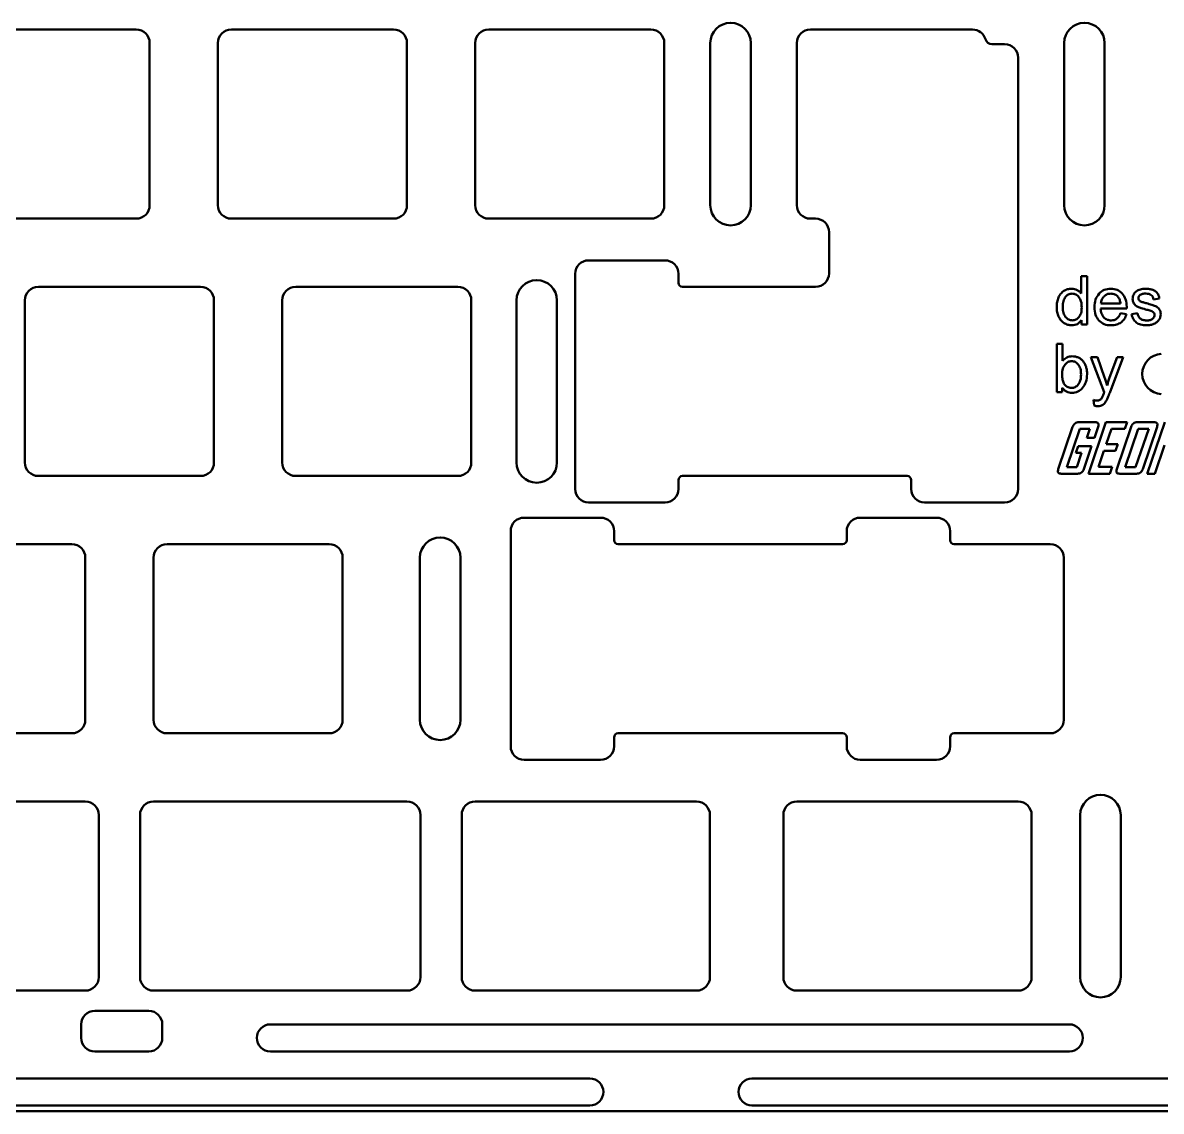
# Model space of a CAD drawing. Header units: millimetres. Extents: x 21 to 410, y 10 to 282.
# Drawn here: x 255.9 to 340.2, y 129.8 to 210.4 of the extents above; entities that cross this region are included whole.
import ezdxf

# ---------------------------------------------------------------- set-up
doc = ezdxf.new("R2010")
doc.units = ezdxf.units.MM
doc.header["$LTSCALE"] = 0.75
doc.layers.add('Visible', color=7, linetype='Continuous', lineweight=50)

msp = doc.modelspace()

# ---------------------------------------------------------------- linework, layer by layer
at = {"layer": 'Visible'}
for p, q in [((252.298, 209.928, 0.75), (264.298, 209.928, 0.75)), ((271.348, 209.928, 0.75), (283.348, 209.928, 0.75)), ((290.398, 209.928, 0.75), (302.398, 209.928, 0.75)), ((314.211, 209.928, 0.75), (326.211, 209.928, 0.75)), ((265.298, 208.928, 0.75), (265.298, 196.928, 0.75)), ((270.348, 196.928, 0.75), (270.348, 208.928, 0.75)), ((284.348, 208.928, 0.75), (284.348, 196.928, 0.75)), ((289.398, 196.928, 0.75), (289.398, 208.928, 0.75)), ((303.398, 208.928, 0.75), (303.398, 196.928, 0.75)), ((306.805, 196.928, 0.75), (306.805, 208.928, 0.75)), ((309.805, 208.928, 0.75), (309.805, 196.928, 0.75)), ((313.211, 196.928, 0.75), (313.211, 208.928, 0.75)), ((327.652, 208.843, 0.75), (328.592, 208.843, 0.75)), ((332.998, 196.928, 0.75), (332.998, 208.928, 0.75)), ((335.998, 208.928, 0.75), (335.998, 196.928, 0.75)), ((329.592, 207.843, 0.75), (329.592, 175.916, 0.75)), ((264.298, 195.928, 0.75), (252.298, 195.928, 0.75)), ((283.348, 195.928, 0.75), (271.348, 195.928, 0.75)), ((302.398, 195.928, 0.75), (290.398, 195.928, 0.75)), ((314.592, 195.928, 0.75), (314.211, 195.928, 0.75)), ((315.592, 191.878, 0.75), (315.592, 194.928, 0.75)), ((297.796, 192.84, 0.75), (303.443, 192.84, 0.75)), ((296.796, 175.916, 0.75), (296.796, 191.84, 0.75)), ((304.443, 191.84, 0.75), (304.443, 191.178, 0.75)), ((334.26, 190.383, 0.75), (334.26, 191.667, 0.75)), ((334.26, 191.667, 0.75), (334.697, 191.667, 0.75)), ((334.697, 191.667, 0.75), (334.697, 188.088, 0.75)), ((257.061, 190.878, 0.75), (269.061, 190.878, 0.75)), ((276.111, 190.878, 0.75), (288.111, 190.878, 0.75)), ((304.743, 190.878, 0.75), (314.599, 190.878, 0.75)), ((256.061, 177.878, 0.75), (256.061, 189.878, 0.75)), ((270.061, 189.878, 0.75), (270.061, 177.878, 0.75)), ((275.111, 177.878, 0.75), (275.111, 189.878, 0.75)), ((289.111, 189.878, 0.75), (289.111, 177.878, 0.75)), ((292.45, 177.878, 0.75), (292.45, 189.878, 0.75)), ((295.45, 189.878, 0.75), (295.45, 177.878, 0.75)), ((335.72, 189.633, 0.75), (337.168, 189.633, 0.75)), ((340.049, 190.012, 0.75), (339.619, 189.953, 0.75)), ((337.629, 189.272, 0.75), (335.696, 189.272, 0.75)), ((337.163, 188.923, 0.75), (337.617, 188.867, 0.75)), ((337.993, 188.862, 0.75), (338.428, 188.93, 0.75)), ((334.29, 188.088, 0.75), (334.29, 188.415, 0.75)), ((334.697, 188.088, 0.75), (334.29, 188.088, 0.75)), ((332.449, 183.088, 0.75), (332.449, 186.667, 0.75)), ((332.449, 186.667, 0.75), (332.888, 186.667, 0.75)), ((332.888, 186.667, 0.75), (332.888, 185.39, 0.75)), ((335.967, 183.083, 0.75), (334.983, 185.681, 0.75)), ((334.983, 185.681, 0.75), (335.457, 185.681, 0.75)), ((335.457, 185.681, 0.75), (335.996, 184.179, 0.75)), ((336.365, 184.169, 0.75), (336.919, 185.681, 0.75)), ((337.358, 185.681, 0.75), (336.372, 183.044, 0.75)), ((336.919, 185.681, 0.75), (337.358, 185.681, 0.75)), ((332.856, 183.088, 0.75), (332.449, 183.088, 0.75)), ((332.856, 183.413, 0.75), (332.856, 183.088, 0.75)), ((335.212, 182.089, 0.75), (335.164, 182.502, 0.75)), ((332.567, 177.39, 0.75), (333.628, 180.51, 0.75)), ((334.152, 180.371, 0.75), (333.187, 177.531, 0.75)), ((334.094, 180.861, 0.75), (335.288, 180.861, 0.75)), ((334.896, 180.371, 0.75), (334.152, 180.371, 0.75)), ((334.667, 179.694, 0.75), (334.896, 180.371, 0.75)), ((334.795, 177.041, 0.75), (336.093, 180.861, 0.75)), ((335.517, 180.51, 0.75), (335.24, 179.694, 0.75)), ((336.093, 180.861, 0.75), (337.663, 180.861, 0.75)), ((336.889, 177.39, 0.75), (337.949, 180.51, 0.75)), ((337.663, 180.861, 0.75), (337.491, 180.356, 0.75)), ((338.473, 180.371, 0.75), (337.508, 177.531, 0.75)), ((338.292, 177.531, 0.75), (339.257, 180.371, 0.75)), ((338.408, 180.861, 0.75), (339.648, 180.861, 0.75)), ((339.257, 180.371, 0.75), (338.473, 180.371, 0.75)), ((339.875, 180.51, 0.75), (338.815, 177.39, 0.75)), ((339.155, 177.041, 0.75), (340.454, 180.861, 0.75)), ((335.24, 179.694, 0.75), (334.667, 179.694, 0.75)), ((336.493, 180.356, 0.75), (336.114, 179.24, 0.75)), ((337.491, 180.356, 0.75), (336.493, 180.356, 0.75)), ((333.87, 178.601, 0.75), (334.035, 179.086, 0.75)), ((334.035, 179.086, 0.75), (335.034, 179.086, 0.75)), ((335.034, 179.086, 0.75), (334.457, 177.39, 0.75)), ((335.945, 178.745, 0.75), (335.538, 177.546, 0.75)), ((336.805, 178.745, 0.75), (335.945, 178.745, 0.75)), ((336.114, 179.24, 0.75), (336.973, 179.24, 0.75)), ((336.973, 179.24, 0.75), (336.805, 178.745, 0.75)), ((340.435, 179.169, 0.75), (339.712, 177.041, 0.75)), ((334.295, 178.601, 0.75), (333.87, 178.601, 0.75)), ((333.931, 177.531, 0.75), (334.295, 178.601, 0.75)), ((333.989, 177.041, 0.75), (332.788, 177.041, 0.75)), ((333.187, 177.531, 0.75), (333.931, 177.531, 0.75)), ((336.379, 177.041, 0.75), (334.795, 177.041, 0.75)), ((335.538, 177.546, 0.75), (336.551, 177.546, 0.75)), ((336.551, 177.546, 0.75), (336.379, 177.041, 0.75)), ((338.35, 177.041, 0.75), (337.109, 177.041, 0.75)), ((337.508, 177.531, 0.75), (338.292, 177.531, 0.75)), ((339.712, 177.041, 0.75), (339.155, 177.041, 0.75)), ((269.061, 176.878, 0.75), (257.061, 176.878, 0.75)), ((288.111, 176.878, 0.75), (276.111, 176.878, 0.75)), ((304.45, 176.578, 0.75), (304.45, 175.916, 0.75)), ((321.372, 176.878, 0.75), (304.75, 176.878, 0.75)), ((321.672, 175.916, 0.75), (321.672, 176.578, 0.75)), ((303.45, 174.916, 0.75), (297.796, 174.916, 0.75)), ((328.592, 174.916, 0.75), (322.672, 174.916, 0.75)), ((293.026, 173.79, 0.75), (298.68, 173.79, 0.75)), ((317.902, 173.79, 0.75), (323.556, 173.79, 0.75)), ((292.026, 156.866, 0.75), (292.026, 172.79, 0.75)), ((299.68, 172.79, 0.75), (299.68, 172.128, 0.75)), ((316.902, 172.128, 0.75), (316.902, 172.79, 0.75)), ((324.556, 172.79, 0.75), (324.556, 172.128, 0.75)), ((247.536, 171.828, 0.75), (259.536, 171.828, 0.75)), ((266.586, 171.828, 0.75), (278.586, 171.828, 0.75)), ((299.98, 171.828, 0.75), (316.602, 171.828, 0.75)), ((324.856, 171.828, 0.75), (331.973, 171.828, 0.75)), ((260.536, 170.828, 0.75), (260.536, 158.828, 0.75)), ((265.586, 158.828, 0.75), (265.586, 170.828, 0.75)), ((279.586, 170.828, 0.75), (279.586, 158.828, 0.75)), ((285.306, 158.828, 0.75), (285.306, 170.828, 0.75)), ((288.306, 170.828, 0.75), (288.306, 158.828, 0.75)), ((332.973, 158.828, 0.75), (332.973, 170.828, 0.75)), ((259.536, 157.828, 0.75), (247.536, 157.828, 0.75)), ((278.586, 157.828, 0.75), (266.586, 157.828, 0.75)), ((316.602, 157.828, 0.75), (299.98, 157.828, 0.75)), ((331.973, 157.828, 0.75), (324.856, 157.828, 0.75)), ((299.68, 157.528, 0.75), (299.68, 156.866, 0.75)), ((316.902, 156.866, 0.75), (316.902, 157.528, 0.75)), ((324.556, 157.528, 0.75), (324.556, 156.866, 0.75)), ((298.68, 155.866, 0.75), (293.026, 155.866, 0.75)), ((323.556, 155.866, 0.75), (317.902, 155.866, 0.75)), ((252.586, 152.778, 0.75), (260.536, 152.778, 0.75)), ((265.586, 152.778, 0.75), (284.348, 152.778, 0.75)), ((289.398, 152.778, 0.75), (305.778, 152.778, 0.75)), ((313.211, 152.778, 0.75), (329.591, 152.778, 0.75)), ((261.536, 151.778, 0.75), (261.536, 139.778, 0.75)), ((264.586, 139.778, 0.75), (264.586, 151.778, 0.75)), ((285.348, 151.778, 0.75), (285.348, 139.778, 0.75)), ((288.398, 139.778, 0.75), (288.398, 151.778, 0.75)), ((306.778, 151.778, 0.75), (306.778, 139.778, 0.75)), ((312.211, 139.778, 0.75), (312.211, 151.778, 0.75)), ((330.591, 151.778, 0.75), (330.591, 139.778, 0.75)), ((334.188, 139.778, 0.75), (334.188, 151.778, 0.75)), ((337.188, 151.778, 0.75), (337.188, 139.778, 0.75)), ((260.536, 138.778, 0.75), (252.586, 138.778, 0.75)), ((284.348, 138.778, 0.75), (265.586, 138.778, 0.75)), ((305.778, 138.778, 0.75), (289.398, 138.778, 0.75)), ((329.591, 138.778, 0.75), (313.211, 138.778, 0.75)), ((261.233, 137.278, 0.75), (265.233, 137.278, 0.75)), ((260.233, 135.278, 0.75), (260.233, 136.278, 0.75)), ((266.233, 136.278, 0.75), (266.233, 135.278, 0.75)), ((274.233, 136.278, 0.75), (333.386, 136.278, 0.75)), ((265.233, 134.278, 0.75), (261.233, 134.278, 0.75)), ((333.386, 134.278, 0.75), (274.233, 134.278, 0.75)), ((297.886, 132.278, 0.75), (228.58, 132.278, 0.75)), ((378.886, 132.278, 0.75), (309.886, 132.278, 0.75)), ((60.273, 129.849, 0.75), (384.886, 129.849, 0.75)), ((297.886, 130.278, 0.75), (228.58, 130.278, 0.75)), ((378.886, 130.278, 0.75), (309.886, 130.278, 0.75))]:
    msp.add_line(p, q, dxfattribs=at)
for centre, start, end in [((264.298, 208.928, 0.75), 0, 90), ((271.348, 208.928, 0.75), 90, 180), ((283.348, 208.928, 0.75), 0, 90), ((290.398, 208.928, 0.75), 90, 180), ((302.398, 208.928, 0.75), 0, 90), ((314.211, 208.928, 0.75), 90, 180), ((326.211, 208.928, 0.75), 16.0656, 90), ((328.592, 207.843, 0.75), 0, 90), ((264.298, 196.928, 0.75), 270, 0), ((271.348, 196.928, 0.75), 180, 270), ((283.348, 196.928, 0.75), 270, 0), ((290.398, 196.928, 0.75), 180, 270), ((302.398, 196.928, 0.75), 270, 0), ((314.211, 196.928, 0.75), 180, 270), ((314.592, 194.928, 0.75), 0, 90), ((297.796, 191.84, 0.75), 90, 180), ((303.443, 191.84, 0.75), 0, 90), ((314.592, 191.878, 0.75), 270.40037, 0), ((257.061, 189.878, 0.75), 90, 180), ((269.061, 189.878, 0.75), 0, 90), ((276.111, 189.878, 0.75), 90, 180), ((288.111, 189.878, 0.75), 0, 90), ((257.061, 177.878, 0.75), 180, 270), ((269.061, 177.878, 0.75), 270, 0), ((276.111, 177.878, 0.75), 180, 270), ((288.111, 177.878, 0.75), 270, 0), ((297.796, 175.916, 0.75), 180, 270), ((303.45, 175.916, 0.75), 270, 0), ((322.672, 175.916, 0.75), 180, 270), ((328.592, 175.916, 0.75), 270, 0), ((293.026, 172.79, 0.75), 90, 180), ((298.68, 172.79, 0.75), 0, 90), ((317.902, 172.79, 0.75), 90, 180), ((323.556, 172.79, 0.75), 0, 90), ((259.536, 170.828, 0.75), 0, 90), ((266.586, 170.828, 0.75), 90, 180), ((278.586, 170.828, 0.75), 0, 90), ((331.973, 170.828, 0.75), 0, 90), ((259.536, 158.828, 0.75), 270, 0), ((266.586, 158.828, 0.75), 180, 270), ((278.586, 158.828, 0.75), 270, 0), ((331.973, 158.828, 0.75), 270, 0), ((293.026, 156.866, 0.75), 180, 270), ((298.68, 156.866, 0.75), 270, 0), ((317.902, 156.866, 0.75), 180, 270), ((323.556, 156.866, 0.75), 270, 0), ((274.233, 135.278, 0.75), 90, 270), ((333.386, 135.278, 0.75), 270, 90), ((297.886, 131.278, 0.75), 270, 90), ((309.886, 131.278, 0.75), 90, 270)]:
    msp.add_arc(centre, 1, start, end, dxfattribs=at)
at = {"layer": 'Visible', "extrusion": (0, 0, -1)}
for centre, radius, start, end in [((-308.305, 208.928, -0.75), 1.5, 0, 180), ((-334.498, 208.928, -0.75), 1.5, 0, 180), ((-327.652, 209.343, -0.75), 0.5, 270, 343.9344), ((-308.305, 196.928, -0.75), 1.5, 180, 0), ((-334.498, 196.928, -0.75), 1.5, 180, 0), ((-293.95, 189.878, -0.75), 1.5, 0, 180), ((-304.743, 191.178, -0.75), 0.3, 270, 0), ((-340.286, 184.428, -0.75), 1.503, 273.81408, 86.18592), ((-293.95, 177.878, -0.75), 1.5, 180, 0), ((-304.75, 176.578, -0.75), 0.3, 0, 90), ((-321.372, 176.578, -0.75), 0.3, 90, 180), ((-286.806, 170.828, -0.75), 1.5, 0, 180), ((-299.98, 172.128, -0.75), 0.3, 270, 0), ((-316.602, 172.128, -0.75), 0.3, 180, 270), ((-324.856, 172.128, -0.75), 0.3, 270, 0), ((-286.806, 158.828, -0.75), 1.5, 180, 0), ((-299.98, 157.528, -0.75), 0.3, 0, 90), ((-316.602, 157.528, -0.75), 0.3, 90, 180), ((-324.856, 157.528, -0.75), 0.3, 0, 90), ((-260.536, 151.778, -0.75), 1, 90, 180), ((-265.586, 151.778, -0.75), 1, 0, 90), ((-284.348, 151.778, -0.75), 1, 90, 180), ((-289.398, 151.778, -0.75), 1, 0, 90), ((-305.778, 151.778, -0.75), 1, 90, 180), ((-313.211, 151.778, -0.75), 1, 0, 90), ((-329.591, 151.778, -0.75), 1, 90, 180), ((-335.688, 151.778, -0.75), 1.5, 0, 180), ((-260.536, 139.778, -0.75), 1, 180, 270), ((-265.586, 139.778, -0.75), 1, 270, 0), ((-284.348, 139.778, -0.75), 1, 180, 270), ((-289.398, 139.778, -0.75), 1, 270, 0), ((-305.778, 139.778, -0.75), 1, 180, 270), ((-313.211, 139.778, -0.75), 1, 270, 0), ((-329.591, 139.778, -0.75), 1, 180, 270), ((-335.688, 139.778, -0.75), 1.5, 180, 0), ((-261.233, 136.278, -0.75), 1, 0, 90), ((-265.233, 136.278, -0.75), 1, 90, 180), ((-261.233, 135.278, -0.75), 1, 270, 0), ((-265.233, 135.278, -0.75), 1, 180, 270)]:
    msp.add_arc(centre, radius, start, end, dxfattribs=at)
at = {"layer": 'Visible'}
for points, knots in [([(332.578, 190.086, 0.75), (332.625, 190.185, 0.75), (332.718, 190.376, 0.75), (332.885, 190.507, 0.75), (332.966, 190.571, 0.75)], [0, 0, 0, 0, 0.03226972, 0.06284055, 0.06284055, 0.06284055, 0.06284055]), ([(332.966, 190.571, 0.75), (333.056, 190.62, 0.75), (333.236, 190.719, 0.75), (333.441, 190.732, 0.75), (333.545, 190.739, 0.75)], [0, 0, 0, 0, 0.03017693, 0.06092327, 0.06092327, 0.06092327, 0.06092327]), ([(333.545, 190.739, 0.75), (333.62, 190.736, 0.75), (333.765, 190.729, 0.75), (333.898, 190.669, 0.75), (333.962, 190.64, 0.75)], [0, 0, 0, 0, 0.02229323, 0.04324201, 0.04324201, 0.04324201, 0.04324201]), ([(333.962, 190.64, 0.75), (334.02, 190.605, 0.75), (334.134, 190.536, 0.75), (334.219, 190.433, 0.75), (334.26, 190.383, 0.75)], [0, 0, 0, 0, 0.02012923, 0.0396334, 0.0396334, 0.0396334, 0.0396334]), ([(335.579, 190.378, 0.75), (335.701, 190.483, 0.75), (335.953, 190.699, 0.75), (336.283, 190.726, 0.75), (336.453, 190.739, 0.75)], [0, 0, 0, 0, 0.04724184, 0.09677848, 0.09677848, 0.09677848, 0.09677848]), ([(336.453, 190.739, 0.75), (336.617, 190.726, 0.75), (336.939, 190.699, 0.75), (337.183, 190.488, 0.75), (337.302, 190.385, 0.75)], [0, 0, 0, 0, 0.04806304, 0.09419, 0.09419, 0.09419, 0.09419]), ([(338.146, 190.313, 0.75), (338.175, 190.36, 0.75), (338.232, 190.455, 0.75), (338.319, 190.524, 0.75), (338.362, 190.559, 0.75)], [0, 0, 0, 0, 0.01644832, 0.0329143, 0.0329143, 0.0329143, 0.0329143]), ([(338.362, 190.559, 0.75), (338.401, 190.584, 0.75), (338.489, 190.639, 0.75), (338.587, 190.67, 0.75), (338.641, 190.687, 0.75)], [0, 0, 0, 0, 0.01398658, 0.03086371, 0.03086371, 0.03086371, 0.03086371]), ([(338.641, 190.687, 0.75), (338.702, 190.702, 0.75), (338.827, 190.733, 0.75), (338.955, 190.737, 0.75), (339.021, 190.739, 0.75)], [0, 0, 0, 0, 0.01875881, 0.03842544, 0.03842544, 0.03842544, 0.03842544]), ([(339.021, 190.739, 0.75), (339.117, 190.736, 0.75), (339.3, 190.731, 0.75), (339.474, 190.677, 0.75), (339.557, 190.651, 0.75)], [0, 0, 0, 0, 0.02874012, 0.05452964, 0.05452964, 0.05452964, 0.05452964]), ([(339.557, 190.651, 0.75), (339.627, 190.622, 0.75), (339.758, 190.566, 0.75), (339.853, 190.462, 0.75), (339.897, 190.413, 0.75)], [0, 0, 0, 0, 0.02256176, 0.04198691, 0.04198691, 0.04198691, 0.04198691]), ([(332.449, 189.382, 0.75), (332.453, 189.506, 0.75), (332.462, 189.748, 0.75), (332.54, 189.976, 0.75), (332.578, 190.086, 0.75)], [0, 0, 0, 0, 0.0371589, 0.07195628, 0.07195628, 0.07195628, 0.07195628]), ([(333.097, 190.136, 0.75), (333.04, 190.036, 0.75), (332.908, 189.803, 0.75), (332.903, 189.534, 0.75), (332.9, 189.382, 0.75)], [0, 0, 0, 0, 0.03416591, 0.07905233, 0.07905233, 0.07905233, 0.07905233]), ([(333.586, 190.375, 0.75), (333.492, 190.365, 0.75), (333.301, 190.343, 0.75), (333.166, 190.206, 0.75), (333.097, 190.136, 0.75)], [0, 0, 0, 0, 0.02754331, 0.05598322, 0.05598322, 0.05598322, 0.05598322]), ([(334.092, 190.126, 0.75), (334.021, 190.199, 0.75), (333.881, 190.341, 0.75), (333.683, 190.364, 0.75), (333.586, 190.375, 0.75)], [0, 0, 0, 0, 0.02954133, 0.05788249, 0.05788249, 0.05788249, 0.05788249]), ([(334.297, 189.345, 0.75), (334.294, 189.503, 0.75), (334.289, 189.782, 0.75), (334.151, 190.022, 0.75), (334.092, 190.126, 0.75)], [0, 0, 0, 0, 0.04642654, 0.08191521, 0.08191521, 0.08191521, 0.08191521]), ([(335.242, 189.362, 0.75), (335.251, 189.563, 0.75), (335.268, 189.934, 0.75), (335.48, 190.238, 0.75), (335.579, 190.378, 0.75)], [0, 0, 0, 0, 0.0587128, 0.1089822, 0.1089822, 0.1089822, 0.1089822]), ([(335.948, 190.175, 0.75), (335.887, 190.1, 0.75), (335.759, 189.941, 0.75), (335.734, 189.739, 0.75), (335.72, 189.633, 0.75)], [0, 0, 0, 0, 0.02859223, 0.05985941, 0.05985941, 0.05985941, 0.05985941]), ([(336.458, 190.378, 0.75), (336.361, 190.37, 0.75), (336.171, 190.354, 0.75), (336.022, 190.234, 0.75), (335.948, 190.175, 0.75)], [0, 0, 0, 0, 0.02831934, 0.05592095, 0.05592095, 0.05592095, 0.05592095]), ([(337.002, 190.124, 0.75), (336.927, 190.198, 0.75), (336.775, 190.347, 0.75), (336.564, 190.368, 0.75), (336.458, 190.378, 0.75)], [0, 0, 0, 0, 0.03072252, 0.06171402, 0.06171402, 0.06171402, 0.06171402]), ([(337.168, 189.633, 0.75), (337.157, 189.731, 0.75), (337.137, 189.908, 0.75), (337.043, 190.058, 0.75), (337.002, 190.124, 0.75)], [0, 0, 0, 0, 0.02917104, 0.05238246, 0.05238246, 0.05238246, 0.05238246]), ([(337.302, 190.385, 0.75), (337.398, 190.248, 0.75), (337.606, 189.95, 0.75), (337.623, 189.586, 0.75), (337.632, 189.389, 0.75)], [0, 0, 0, 0, 0.0492546, 0.1068539, 0.1068539, 0.1068539, 0.1068539]), ([(338.066, 189.992, 0.75), (338.07, 190.049, 0.75), (338.076, 190.161, 0.75), (338.123, 190.263, 0.75), (338.146, 190.313, 0.75)], [0, 0, 0, 0, 0.01681056, 0.03333097, 0.03333097, 0.03333097, 0.03333097]), ([(338.163, 189.644, 0.75), (338.135, 189.698, 0.75), (338.078, 189.808, 0.75), (338.07, 189.93, 0.75), (338.066, 189.992, 0.75)], [0, 0, 0, 0, 0.01808068, 0.0364585, 0.0364585, 0.0364585, 0.0364585]), ([(338.446, 189.398, 0.75), (338.388, 189.429, 0.75), (338.276, 189.491, 0.75), (338.2, 189.594, 0.75), (338.163, 189.644, 0.75)], [0, 0, 0, 0, 0.01955384, 0.03795824, 0.03795824, 0.03795824, 0.03795824]), ([(338.621, 190.278, 0.75), (338.583, 190.244, 0.75), (338.512, 190.181, 0.75), (338.498, 190.088, 0.75), (338.491, 190.043, 0.75)], [0, 0, 0, 0, 0.01456747, 0.02755018, 0.02755018, 0.02755018, 0.02755018]), ([(338.491, 190.043, 0.75), (338.493, 190.016, 0.75), (338.498, 189.96, 0.75), (338.529, 189.913, 0.75), (338.545, 189.89, 0.75)], [0, 0, 0, 0, 0.00822798, 0.01653347, 0.01653347, 0.01653347, 0.01653347]), ([(338.545, 189.89, 0.75), (338.567, 189.867, 0.75), (338.615, 189.816, 0.75), (338.679, 189.788, 0.75), (338.713, 189.772, 0.75)], [0, 0, 0, 0, 0.00945651, 0.02070504, 0.02070504, 0.02070504, 0.02070504]), ([(339.053, 190.378, 0.75), (338.964, 190.377, 0.75), (338.812, 190.376, 0.75), (338.677, 190.307, 0.75), (338.621, 190.278, 0.75)], [0, 0, 0, 0, 0.02606037, 0.04489424, 0.04489424, 0.04489424, 0.04489424]), ([(338.713, 189.772, 0.75), (338.757, 189.759, 0.75), (338.885, 189.718, 0.75), (339.015, 189.683, 0.75), (339.102, 189.66, 0.75)], [0, 0, 0, 0, 0.01361029, 0.0404139, 0.0404139, 0.0404139, 0.0404139]), ([(339.449, 190.266, 0.75), (339.394, 190.298, 0.75), (339.273, 190.371, 0.75), (339.131, 190.375, 0.75), (339.053, 190.378, 0.75)], [0, 0, 0, 0, 0.018916, 0.0418243, 0.0418243, 0.0418243, 0.0418243]), ([(339.102, 189.66, 0.75), (339.234, 189.625, 0.75), (339.454, 189.566, 0.75), (339.668, 189.488, 0.75), (339.752, 189.456, 0.75)], [0, 0, 0, 0, 0.04116877, 0.06821488, 0.06821488, 0.06821488, 0.06821488]), ([(339.619, 189.953, 0.75), (339.606, 190.016, 0.75), (339.579, 190.136, 0.75), (339.492, 190.223, 0.75), (339.449, 190.266, 0.75)], [0, 0, 0, 0, 0.01871365, 0.03623831, 0.03623831, 0.03623831, 0.03623831]), ([(339.897, 190.413, 0.75), (339.932, 190.356, 0.75), (340.006, 190.232, 0.75), (340.034, 190.089, 0.75), (340.049, 190.012, 0.75)], [0, 0, 0, 0, 0.01984912, 0.04320943, 0.04320943, 0.04320943, 0.04320943]), ([(332.592, 188.677, 0.75), (332.55, 188.786, 0.75), (332.463, 189.013, 0.75), (332.454, 189.255, 0.75), (332.449, 189.382, 0.75)], [0, 0, 0, 0, 0.03462692, 0.0723026, 0.0723026, 0.0723026, 0.0723026]), ([(332.9, 189.382, 0.75), (332.904, 189.233, 0.75), (332.911, 188.965, 0.75), (333.049, 188.738, 0.75), (333.11, 188.637, 0.75)], [0, 0, 0, 0, 0.04383348, 0.07855455, 0.07855455, 0.07855455, 0.07855455]), ([(334.095, 188.626, 0.75), (334.154, 188.723, 0.75), (334.287, 188.943, 0.75), (334.293, 189.201, 0.75), (334.297, 189.345, 0.75)], [0, 0, 0, 0, 0.03336968, 0.07581421, 0.07581421, 0.07581421, 0.07581421]), ([(335.575, 188.38, 0.75), (335.478, 188.515, 0.75), (335.268, 188.808, 0.75), (335.251, 189.168, 0.75), (335.242, 189.362, 0.75)], [0, 0, 0, 0, 0.0489463, 0.1057435, 0.1057435, 0.1057435, 0.1057435]), ([(335.696, 189.272, 0.75), (335.708, 189.142, 0.75), (335.732, 188.902, 0.75), (335.873, 188.707, 0.75), (335.937, 188.618, 0.75)], [0, 0, 0, 0, 0.03841265, 0.07087308, 0.07087308, 0.07087308, 0.07087308]), ([(336.892, 188.518, 0.75), (336.947, 188.57, 0.75), (337.068, 188.684, 0.75), (337.13, 188.839, 0.75), (337.163, 188.923, 0.75)], [0, 0, 0, 0, 0.02250046, 0.04927848, 0.04927848, 0.04927848, 0.04927848]), ([(337.617, 188.867, 0.75), (337.575, 188.743, 0.75), (337.495, 188.503, 0.75), (337.309, 188.332, 0.75), (337.219, 188.249, 0.75)], [0, 0, 0, 0, 0.0385171, 0.07453767, 0.07453767, 0.07453767, 0.07453767]), ([(337.632, 189.389, 0.75), (337.632, 189.373, 0.75), (337.631, 189.334, 0.75), (337.63, 189.295, 0.75), (337.629, 189.272, 0.75)], [0, 0, 0, 0, 0.00488319, 0.01172158, 0.01172158, 0.01172158, 0.01172158]), ([(338.331, 188.239, 0.75), (338.25, 188.321, 0.75), (338.078, 188.496, 0.75), (338.023, 188.735, 0.75), (337.993, 188.862, 0.75)], [0, 0, 0, 0, 0.03391212, 0.0720799, 0.0720799, 0.0720799, 0.0720799]), ([(338.428, 188.93, 0.75), (338.444, 188.85, 0.75), (338.474, 188.697, 0.75), (338.581, 188.583, 0.75), (338.632, 188.53, 0.75)], [0, 0, 0, 0, 0.02408889, 0.04574599, 0.04574599, 0.04574599, 0.04574599]), ([(339.116, 189.187, 0.75), (338.979, 189.221, 0.75), (338.751, 189.278, 0.75), (338.533, 189.364, 0.75), (338.446, 189.398, 0.75)], [0, 0, 0, 0, 0.04247768, 0.07032714, 0.07032714, 0.07032714, 0.07032714]), ([(339.565, 189.038, 0.75), (339.513, 189.061, 0.75), (339.369, 189.126, 0.75), (339.215, 189.163, 0.75), (339.116, 189.187, 0.75)], [0, 0, 0, 0, 0.01709475, 0.04741079, 0.04741079, 0.04741079, 0.04741079]), ([(339.548, 188.514, 0.75), (339.591, 188.556, 0.75), (339.673, 188.636, 0.75), (339.688, 188.749, 0.75), (339.695, 188.803, 0.75)], [0, 0, 0, 0, 0.01732584, 0.03328514, 0.03328514, 0.03328514, 0.03328514]), ([(339.695, 188.803, 0.75), (339.689, 188.85, 0.75), (339.678, 188.946, 0.75), (339.603, 189.007, 0.75), (339.565, 189.038, 0.75)], [0, 0, 0, 0, 0.01369325, 0.02772297, 0.02772297, 0.02772297, 0.02772297]), ([(339.752, 189.456, 0.75), (339.81, 189.427, 0.75), (339.923, 189.371, 0.75), (340.003, 189.273, 0.75), (340.041, 189.226, 0.75)], [0, 0, 0, 0, 0.0191139, 0.03737989, 0.03737989, 0.03737989, 0.03737989]), ([(340.146, 188.85, 0.75), (340.141, 188.777, 0.75), (340.129, 188.629, 0.75), (340.056, 188.501, 0.75), (340.018, 188.436, 0.75)], [0, 0, 0, 0, 0.02157111, 0.04380656, 0.04380656, 0.04380656, 0.04380656]), ([(340.041, 189.226, 0.75), (340.072, 189.17, 0.75), (340.137, 189.053, 0.75), (340.143, 188.92, 0.75), (340.146, 188.85, 0.75)], [0, 0, 0, 0, 0.01870556, 0.03950171, 0.03950171, 0.03950171, 0.03950171]), ([(332.994, 188.2, 0.75), (332.912, 188.264, 0.75), (332.744, 188.394, 0.75), (332.643, 188.582, 0.75), (332.592, 188.677, 0.75)], [0, 0, 0, 0, 0.03084808, 0.06308055, 0.06308055, 0.06308055, 0.06308055]), ([(333.564, 188.029, 0.75), (333.463, 188.036, 0.75), (333.26, 188.051, 0.75), (333.083, 188.15, 0.75), (332.994, 188.2, 0.75)], [0, 0, 0, 0, 0.03005981, 0.06017572, 0.06017572, 0.06017572, 0.06017572]), ([(333.11, 188.637, 0.75), (333.182, 188.565, 0.75), (333.319, 188.427, 0.75), (333.513, 188.402, 0.75), (333.606, 188.391, 0.75)], [0, 0, 0, 0, 0.02942591, 0.05680138, 0.05680138, 0.05680138, 0.05680138]), ([(334.29, 188.415, 0.75), (334.197, 188.303, 0.75), (334.008, 188.074, 0.75), (333.714, 188.044, 0.75), (333.564, 188.029, 0.75)], [0, 0, 0, 0, 0.04200696, 0.08515173, 0.08515173, 0.08515173, 0.08515173]), ([(333.606, 188.391, 0.75), (333.699, 188.401, 0.75), (333.889, 188.423, 0.75), (334.026, 188.558, 0.75), (334.095, 188.626, 0.75)], [0, 0, 0, 0, 0.02728514, 0.05574353, 0.05574353, 0.05574353, 0.05574353]), ([(336.477, 188.029, 0.75), (336.3, 188.041, 0.75), (335.962, 188.063, 0.75), (335.7, 188.278, 0.75), (335.575, 188.38, 0.75)], [0, 0, 0, 0, 0.05174156, 0.09894571, 0.09894571, 0.09894571, 0.09894571]), ([(335.937, 188.618, 0.75), (336.015, 188.551, 0.75), (336.171, 188.418, 0.75), (336.376, 188.4, 0.75), (336.479, 188.391, 0.75)], [0, 0, 0, 0, 0.0297662, 0.06008741, 0.06008741, 0.06008741, 0.06008741]), ([(337.219, 188.249, 0.75), (337.112, 188.185, 0.75), (336.884, 188.049, 0.75), (336.618, 188.036, 0.75), (336.477, 188.029, 0.75)], [0, 0, 0, 0, 0.03695849, 0.07846132, 0.07846132, 0.07846132, 0.07846132]), ([(336.479, 188.391, 0.75), (336.556, 188.395, 0.75), (336.704, 188.404, 0.75), (336.831, 188.481, 0.75), (336.892, 188.518, 0.75)], [0, 0, 0, 0, 0.02262363, 0.0437507, 0.0437507, 0.0437507, 0.0437507]), ([(339.102, 188.029, 0.75), (338.949, 188.034, 0.75), (338.674, 188.041, 0.75), (338.437, 188.178, 0.75), (338.331, 188.239, 0.75)], [0, 0, 0, 0, 0.04483348, 0.08094857, 0.08094857, 0.08094857, 0.08094857]), ([(338.632, 188.53, 0.75), (338.697, 188.489, 0.75), (338.839, 188.401, 0.75), (339.008, 188.394, 0.75), (339.099, 188.391, 0.75)], [0, 0, 0, 0, 0.02260389, 0.04953245, 0.04953245, 0.04953245, 0.04953245]), ([(339.099, 188.391, 0.75), (339.189, 188.393, 0.75), (339.35, 188.396, 0.75), (339.488, 188.478, 0.75), (339.548, 188.514, 0.75)], [0, 0, 0, 0, 0.02654673, 0.04727787, 0.04727787, 0.04727787, 0.04727787]), ([(339.648, 188.135, 0.75), (339.563, 188.105, 0.75), (339.387, 188.04, 0.75), (339.199, 188.033, 0.75), (339.102, 188.029, 0.75)], [0, 0, 0, 0, 0.02696029, 0.05601253, 0.05601253, 0.05601253, 0.05601253]), ([(340.018, 188.436, 0.75), (339.97, 188.374, 0.75), (339.869, 188.247, 0.75), (339.723, 188.173, 0.75), (339.648, 188.135, 0.75)], [0, 0, 0, 0, 0.02326683, 0.04815318, 0.04815318, 0.04815318, 0.04815318]), ([(332.888, 185.39, 0.75), (332.987, 185.492, 0.75), (333.182, 185.694, 0.75), (333.461, 185.724, 0.75), (333.599, 185.739, 0.75)], [0, 0, 0, 0, 0.0410981, 0.0814217, 0.0814217, 0.0814217, 0.0814217]), ([(333.599, 185.739, 0.75), (333.677, 185.735, 0.75), (333.833, 185.727, 0.75), (333.979, 185.671, 0.75), (334.052, 185.643, 0.75)], [0, 0, 0, 0, 0.02340939, 0.0465708, 0.0465708, 0.0465708, 0.0465708]), ([(334.052, 185.643, 0.75), (334.119, 185.608, 0.75), (334.253, 185.539, 0.75), (334.353, 185.427, 0.75), (334.403, 185.372, 0.75)], [0, 0, 0, 0, 0.02266213, 0.04471644, 0.04471644, 0.04471644, 0.04471644]), ([(333.062, 185.128, 0.75), (333, 185.028, 0.75), (332.865, 184.807, 0.75), (332.856, 184.547, 0.75), (332.852, 184.404, 0.75)], [0, 0, 0, 0, 0.03442222, 0.07652923, 0.07652923, 0.07652923, 0.07652923]), ([(333.56, 185.378, 0.75), (333.466, 185.366, 0.75), (333.271, 185.341, 0.75), (333.133, 185.201, 0.75), (333.062, 185.128, 0.75)], [0, 0, 0, 0, 0.02757454, 0.05722106, 0.05722106, 0.05722106, 0.05722106]), ([(334.047, 185.136, 0.75), (333.977, 185.207, 0.75), (333.843, 185.344, 0.75), (333.652, 185.367, 0.75), (333.56, 185.378, 0.75)], [0, 0, 0, 0, 0.02869751, 0.05583745, 0.05583745, 0.05583745, 0.05583745]), ([(334.248, 184.387, 0.75), (334.245, 184.538, 0.75), (334.239, 184.806, 0.75), (334.105, 185.036, 0.75), (334.047, 185.136, 0.75)], [0, 0, 0, 0, 0.04441478, 0.07874027, 0.07874027, 0.07874027, 0.07874027]), ([(334.403, 185.372, 0.75), (334.447, 185.309, 0.75), (334.538, 185.179, 0.75), (334.592, 185.029, 0.75), (334.619, 184.951, 0.75)], [0, 0, 0, 0, 0.02284888, 0.04752902, 0.04752902, 0.04752902, 0.04752902]), ([(334.619, 184.951, 0.75), (334.642, 184.866, 0.75), (334.688, 184.693, 0.75), (334.694, 184.515, 0.75), (334.697, 184.423, 0.75)], [0, 0, 0, 0, 0.0261769, 0.05346855, 0.05346855, 0.05346855, 0.05346855]), ([(332.852, 184.404, 0.75), (332.852, 184.268, 0.75), (332.854, 184.035, 0.75), (332.942, 183.82, 0.75), (332.979, 183.73, 0.75)], [0, 0, 0, 0, 0.04028635, 0.06912518, 0.06912518, 0.06912518, 0.06912518]), ([(334.038, 183.641, 0.75), (334.099, 183.742, 0.75), (334.237, 183.97, 0.75), (334.244, 184.238, 0.75), (334.248, 184.387, 0.75)], [0, 0, 0, 0, 0.03491159, 0.07865418, 0.07865418, 0.07865418, 0.07865418]), ([(334.697, 184.423, 0.75), (334.689, 184.22, 0.75), (334.673, 183.845, 0.75), (334.464, 183.535, 0.75), (334.368, 183.393, 0.75)], [0, 0, 0, 0, 0.0596538, 0.1100744, 0.1100744, 0.1100744, 0.1100744]), ([(335.996, 184.179, 0.75), (336.03, 184.082, 0.75), (336.1, 183.884, 0.75), (336.156, 183.682, 0.75), (336.184, 183.579, 0.75)], [0, 0, 0, 0, 0.03094001, 0.0629495, 0.0629495, 0.0629495, 0.0629495]), ([(336.184, 183.579, 0.75), (336.21, 183.679, 0.75), (336.263, 183.878, 0.75), (336.331, 184.073, 0.75), (336.365, 184.169, 0.75)], [0, 0, 0, 0, 0.0310378, 0.06180364, 0.06180364, 0.06180364, 0.06180364]), ([(333.577, 183.029, 0.75), (333.432, 183.045, 0.75), (333.141, 183.078, 0.75), (332.952, 183.301, 0.75), (332.856, 183.413, 0.75)], [0, 0, 0, 0, 0.04206071, 0.0843877, 0.0843877, 0.0843877, 0.0843877]), ([(332.979, 183.73, 0.75), (333.052, 183.631, 0.75), (333.193, 183.44, 0.75), (333.427, 183.407, 0.75), (333.54, 183.391, 0.75)], [0, 0, 0, 0, 0.03526802, 0.06812065, 0.06812065, 0.06812065, 0.06812065]), ([(333.54, 183.391, 0.75), (333.634, 183.402, 0.75), (333.829, 183.427, 0.75), (333.967, 183.568, 0.75), (334.038, 183.641, 0.75)], [0, 0, 0, 0, 0.02757454, 0.05722106, 0.05722106, 0.05722106, 0.05722106]), ([(334.368, 183.393, 0.75), (334.254, 183.287, 0.75), (334.03, 183.078, 0.75), (333.726, 183.045, 0.75), (333.577, 183.029, 0.75)], [0, 0, 0, 0, 0.04537359, 0.08917477, 0.08917477, 0.08917477, 0.08917477]), ([(335.793, 182.648, 0.75), (335.812, 182.686, 0.75), (335.864, 182.792, 0.75), (335.903, 182.904, 0.75), (335.928, 182.976, 0.75)], [0, 0, 0, 0, 0.01269546, 0.03539077, 0.03539077, 0.03539077, 0.03539077]), ([(335.928, 182.976, 0.75), (335.933, 182.991, 0.75), (335.945, 183.027, 0.75), (335.959, 183.062, 0.75), (335.967, 183.083, 0.75)], [0, 0, 0, 0, 0.00478727, 0.01143086, 0.01143086, 0.01143086, 0.01143086]), ([(336.372, 183.044, 0.75), (336.327, 182.923, 0.75), (336.253, 182.723, 0.75), (336.162, 182.531, 0.75), (336.125, 182.456, 0.75)], [0, 0, 0, 0, 0.0387293, 0.06382492, 0.06382492, 0.06382492, 0.06382492]), ([(335.164, 182.502, 0.75), (335.208, 182.491, 0.75), (335.291, 182.47, 0.75), (335.376, 182.465, 0.75), (335.415, 182.463, 0.75)], [0, 0, 0, 0, 0.01380326, 0.02550181, 0.02550181, 0.02550181, 0.02550181]), ([(335.496, 182.036, 0.75), (335.451, 182.038, 0.75), (335.354, 182.044, 0.75), (335.262, 182.074, 0.75), (335.212, 182.089, 0.75)], [0, 0, 0, 0, 0.01349471, 0.02892248, 0.02892248, 0.02892248, 0.02892248]), ([(335.415, 182.463, 0.75), (335.46, 182.464, 0.75), (335.541, 182.466, 0.75), (335.616, 182.498, 0.75), (335.649, 182.512, 0.75)], [0, 0, 0, 0, 0.01323999, 0.02412822, 0.02412822, 0.02412822, 0.02412822]), ([(335.857, 182.137, 0.75), (335.803, 182.107, 0.75), (335.69, 182.046, 0.75), (335.562, 182.039, 0.75), (335.496, 182.036, 0.75)], [0, 0, 0, 0, 0.01825801, 0.03795282, 0.03795282, 0.03795282, 0.03795282]), ([(335.649, 182.512, 0.75), (335.677, 182.53, 0.75), (335.734, 182.566, 0.75), (335.774, 182.621, 0.75), (335.793, 182.648, 0.75)], [0, 0, 0, 0, 0.00991272, 0.02001749, 0.02001749, 0.02001749, 0.02001749]), ([(336.125, 182.456, 0.75), (336.087, 182.39, 0.75), (336.017, 182.267, 0.75), (335.907, 182.178, 0.75), (335.857, 182.137, 0.75)], [0, 0, 0, 0, 0.02264135, 0.04197498, 0.04197498, 0.04197498, 0.04197498]), ([(333.628, 180.51, 0.75), (333.676, 180.612, 0.75), (333.769, 180.813, 0.75), (333.987, 180.845, 0.75), (334.094, 180.861, 0.75)], [0, 0, 0, 0, 0.03171695, 0.06200796, 0.06200796, 0.06200796, 0.06200796]), ([(335.288, 180.861, 0.75), (335.384, 180.845, 0.75), (335.583, 180.811, 0.75), (335.54, 180.612, 0.75), (335.517, 180.51, 0.75)], [0, 0, 0, 0, 0.02480638, 0.05117459, 0.05117459, 0.05117459, 0.05117459]), ([(337.949, 180.51, 0.75), (337.996, 180.612, 0.75), (338.088, 180.811, 0.75), (338.303, 180.845, 0.75), (338.408, 180.861, 0.75)], [0, 0, 0, 0, 0.03161555, 0.0613813, 0.0613813, 0.0613813, 0.0613813]), ([(339.648, 180.861, 0.75), (339.744, 180.845, 0.75), (339.941, 180.811, 0.75), (339.898, 180.612, 0.75), (339.875, 180.51, 0.75)], [0, 0, 0, 0, 0.02463524, 0.05100406, 0.05100406, 0.05100406, 0.05100406]), ([(332.788, 177.041, 0.75), (332.695, 177.057, 0.75), (332.5, 177.092, 0.75), (332.544, 177.288, 0.75), (332.567, 177.39, 0.75)], [0, 0, 0, 0, 0.02412025, 0.05030761, 0.05030761, 0.05030761, 0.05030761]), ([(334.457, 177.39, 0.75), (334.409, 177.288, 0.75), (334.315, 177.088, 0.75), (334.096, 177.056, 0.75), (333.989, 177.041, 0.75)], [0, 0, 0, 0, 0.03156383, 0.06199246, 0.06199246, 0.06199246, 0.06199246]), ([(337.109, 177.041, 0.75), (337.016, 177.057, 0.75), (336.822, 177.092, 0.75), (336.866, 177.288, 0.75), (336.889, 177.39, 0.75)], [0, 0, 0, 0, 0.02412025, 0.05030761, 0.05030761, 0.05030761, 0.05030761]), ([(338.815, 177.39, 0.75), (338.767, 177.288, 0.75), (338.673, 177.088, 0.75), (338.456, 177.056, 0.75), (338.35, 177.041, 0.75)], [0, 0, 0, 0, 0.03152979, 0.06178305, 0.06178305, 0.06178305, 0.06178305])]:
    msp.add_open_spline(points, degree=3, knots=knots, dxfattribs=at)

doc.saveas('drawing.dxf')
